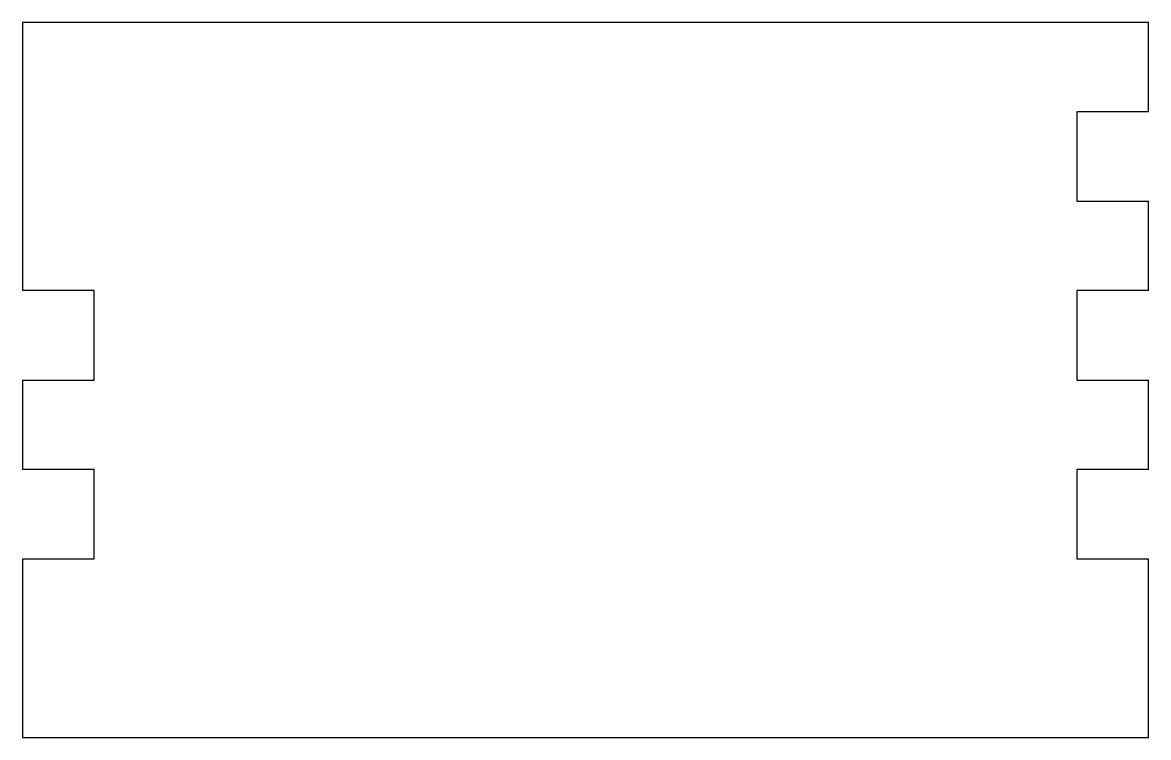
# Model space of a CAD drawing. Header units: millimetres. Extents: x -63 to 63, y -40 to 40.
import ezdxf

# ---------------------------------------------------------------- set-up
doc = ezdxf.new("R2010")
doc.units = ezdxf.units.MM

msp = doc.modelspace()

# ---------------------------------------------------------------- linework, layer by layer
at = {"color": 7, "linetype": 'Continuous', "lineweight": 25}
for p, q in [((63, 40), (-63, 40)), ((-63, 40), (-63, 10)), ((63, 30), (63, 40)), ((63, 30), (55, 30)), ((55, 30), (55, 20)), ((55, 20), (63, 20)), ((63, 10), (63, 20)), ((-55, 10), (-63, 10)), ((-55, 0), (-55, 10)), ((63, 10), (55, 10)), ((55, 10), (55, 0)), ((-63, 0), (-55, 0)), ((-63, 0), (-63, -10)), ((55, 0), (63, 0)), ((63, -10), (63, 0)), ((-55, -10), (-63, -10)), ((-55, -20), (-55, -10)), ((55, -10), (55, -20)), ((63, -10), (55, -10)), ((-63, -20), (-55, -20)), ((-63, -20), (-63, -40)), ((55, -20), (63, -20)), ((63, -40), (63, -20)), ((-63, -40), (63, -40))]:
    msp.add_line(p, q, dxfattribs=at)

doc.saveas('drawing.dxf')
